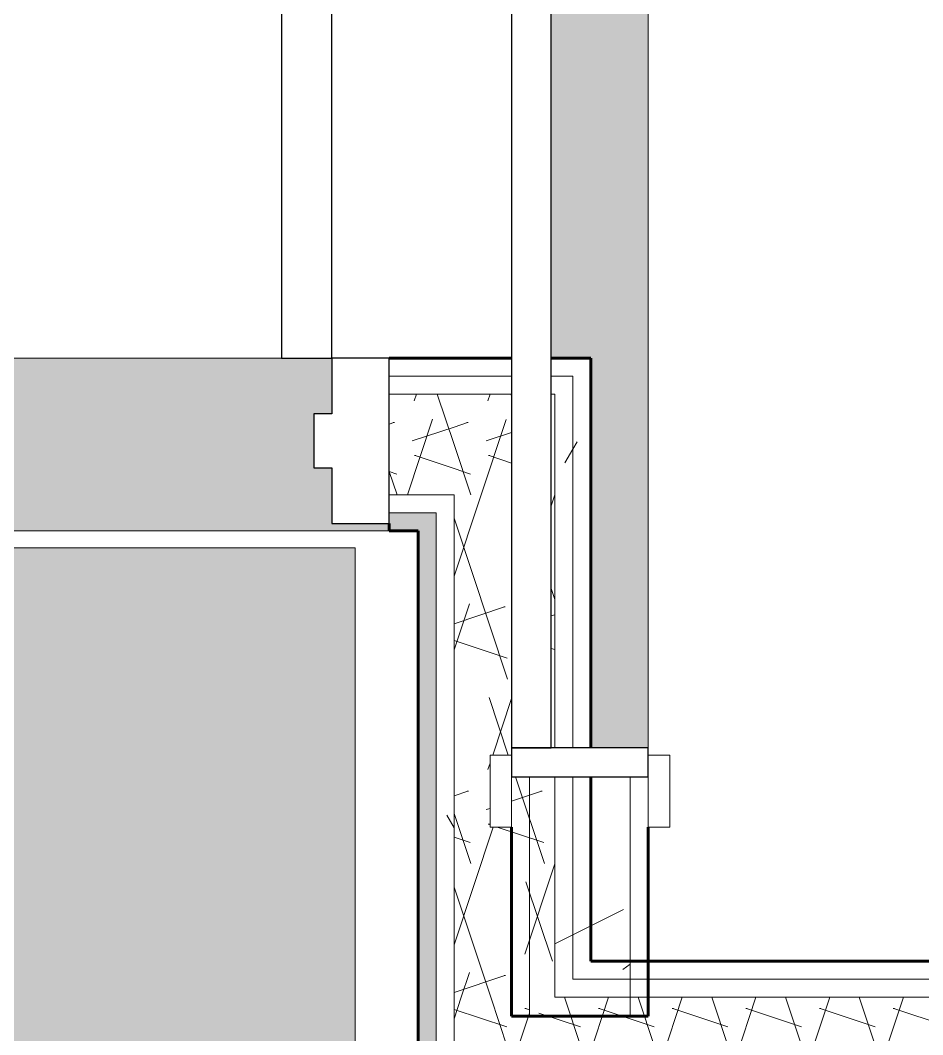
# Model space of a CAD drawing. Header units: inches. Extents: x -4061 to -1937, y 10959 to 12323.
# Drawn here: x -2750.52 to -2719.16, y 11720.09 to 11755.32 of the extents above; entities that cross this region are included whole.
import ezdxf

# ---------------------------------------------------------------- set-up
doc = ezdxf.new("R2010")
doc.units = ezdxf.units.IN
doc.header["$MEASUREMENT"] = 0
doc.linetypes.add('Dash', pattern=[0.25, 0.125, -0.125])
for name, color, linetype, lineweight in [('0-1', 7, 'Continuous', 5), ('0-2', 10, 'Continuous', 18), ('A-CLNG', 13, 'Continuous', 18), ('A-CLNG-2', 13, 'Continuous', 5), ('A-DOOR', 31, 'Continuous', 18), ('A-DOOR-1', 7, 'Continuous', 9), ('A-DOOR-2', 50, 'Continuous', 30), ('A-DOOR-7', 31, 'Continuous', 9), ('A-DOOR-8', 31, 'Continuous', 30), ('A-DOOR-FRAM', 31, 'Continuous', 30), ('A-DOOR-FRAM-1', 50, 'Continuous', 30), ('A-WALL', 113, 'Continuous', 18), ('A-WALL-1', 8, 'Continuous', 5), ('A-WALL-2', 250, 'Continuous', 60), ('A-WALL-3', 10, 'Continuous', 18), ('A-WALL-PATT-1', 7, 'Continuous', 9), ('A-WALL-PATT-2', 55, 'Continuous', 9), ('A-WALL-PATT-6', 111, 'Continuous', 9), ('I-WALL', 2, 'Continuous', 18), ('I-WALL-1', 2, 'Continuous', 5), ('I-WALL-2', 2, 'Continuous', 60), ('Q-CASE-HDLN-1', 7, 'Dash', 9)]:
    doc.layers.add(name, color=color, linetype=linetype, lineweight=lineweight)
pattern_1 = [(0, (0, 0), (20.48, 5.12), [0.845, -14.515, 0.845, -14.515, -81.92]), (0, (0, 0), (20.48, 5.12), [-30.72, 0.845, -29.875, 0.845, -14.515, -35.84]), (0, (0, 0), (20.48, 5.12), [-76.8, 0.845, -9.395, 0.845, -24.755]), (120, (7.68, 2.56), (-14.67405, 15.1762003), [0.845, -14.515, 0.845, -14.515, -81.92]), (120, (7.68, 2.56), (-14.67405, 15.1762003), [-30.72, 0.845, -29.875, 0.845, -14.515, -35.84]), (120, (7.68, 2.56), (-14.67405, 15.1762003), [-76.8, 0.845, -9.395, 0.845, -24.755]), (240, (10.24, 12.8), (-5.80595, -20.2962003), [0.845, -14.515, 0.845, -14.515, -81.92]), (240, (10.24, 12.8), (-5.80595, -20.2962003), [-30.72, 0.845, -29.875, 0.845, -14.515, -35.84]), (240, (10.24, 12.8), (-5.80595, -20.2962003), [-76.8, 0.845, -9.395, 0.845, -24.755])]
pattern_2 = [(161.57, (0.32, 0.32), (-2.560496185, -0.000537386), [0, -18.214, 2.022, 0]), (18.43, (-0.32, 0.32), (-2.560496185, 0.000537386), [0, -18.214, 2.022, 0]), (108.43, (0.32, 0.32), (1.27922091, -6.400876726), [6.07, -14.166]), (71.57, (-0.32, 0.32), (1.27922091, 6.400876726), [6.07, -14.166])]

# ---------------------------------------------------------------- blocks, each defined once
blk = doc.blocks.new('FOLDING_SLIDING CLOSET - 60_ x 80_-1372877-ENLARGED RCP - 1ST FLOOR PLAN - EAST')
at = {"layer": 'A-DOOR-1'}
for p, q in [((-30.25, 3), (-32.75, 3)), ((-32.75, 3), (-32.75, 2.25)), ((-30.25, 2.25), (-30.25, 3)), ((-32.75, 2.25), (-30.25, 2.25)), ((-30.25, -2.5), (-32.75, -2.5)), ((-32.75, -2.5), (-32.75, -3.25)), ((-30.25, -3.25), (-30.25, -2.5)), ((-32.75, -3.25), (-30.25, -3.25))]:
    blk.add_line(p, q, dxfattribs=at)
at = {"layer": 'A-DOOR-2'}
for p, q in [((1, 2.25), (-30, 2.25)), ((-30, 2.25), (-30, 0.875)), ((-30, 0.875), (1, 0.875))]:
    blk.add_line(p, q, dxfattribs=at)
at = {"layer": 'A-DOOR-FRAM-1'}
for p, q in [((-30, 2.25), (-31, 2.25)), ((-31, 2.25), (-31, -2.5)), ((-30, -2.5), (-30, 2.25)), ((-31, -2.5), (-30, -2.5))]:
    blk.add_line(p, q, dxfattribs=at)
blk = doc.blocks.new('OD_CW_Closet - OD_CW_Closet-1952290-ENLARGED RCP - 1ST FLOOR PLAN - EAST')
at = {"layer": 'Q-CASE-HDLN-1'}
blk.add_line((7.675, 0), (67.675, 0), dxfattribs=at)
blk = doc.blocks.new('CTR - 1st Phase - Unit Layouts_rvt-1-ENLARGED RCP - 1ST FLOOR PLAN - EAST')
at = {"layer": 'A-WALL-1'}
h = blk.add_hatch(color=256, dxfattribs=at)
h.paths.add_polyline_path([(-2730.699, 11730.052), (-2728.699, 11730.052), (-2728.699, 11790.052), (-2730.699, 11790.052), (-2730.699, 11759.052), (-2732.074, 11759.052), (-2732.074, 11743.589), (-2730.699, 11743.589), (-2730.699, 11737.287)], flags=0)
h.paths.add_polyline_path([(-2732.074, 11761.052), (-2732.074, 11790.052), (-2733.449, 11790.052), (-2733.449, 11761.052)], flags=0)
at = {"layer": 'A-WALL-PATT-1'}
h = blk.add_hatch(dxfattribs=at)
h.set_pattern_fill('FP_1', color=256, style=0, pattern_type=2)
h.set_pattern_definition(pattern_1)
h.paths.add_polyline_path([(-2732.824, 11721.389), (-2732.824, 11722.639), (-2733.449, 11722.639), (-2733.449, 11721.389), (-2732.873, 11721.389)], flags=0)
h.paths.add_polyline_path([(-2733.449, 11791.052), (-2732.824, 11791.052), (-2732.824, 11801.739), (-2733.449, 11801.739), (-2733.449, 11792.802)], flags=0)
h = blk.add_hatch(dxfattribs=at)
h.set_pattern_fill('FP_1', color=256, style=0, pattern_type=2)
h.set_pattern_definition(pattern_1)
h.paths.add_polyline_path([(-2728.842, 11722.639), (-2728.699, 11722.639), (-2728.699, 11729.052), (-2729.324, 11729.052), (-2729.324, 11722.639)], flags=0)
h.paths.add_polyline_path([(-2729.324, 11791.052), (-2728.699, 11791.052), (-2728.699, 11797.614), (-2729.324, 11797.614), (-2729.324, 11792.802)], flags=0)
at = {"layer": 'A-WALL-PATT-2'}
h = blk.add_hatch(dxfattribs=at)
h.set_pattern_fill('FP_2', color=256, style=0, pattern_type=2)
h.set_pattern_definition([(216.87, (4.265, 10.662), (31.9871619, 21.32545714), [5.331, -47.981]), (206.565, (10.662, 7.464), (-10.662476, -10.6620098), [11.921, -11.921]), (198.435, (10.662, 2.132), (-21.32449365, -10.6625869), [6.744, -26.974])])
h.paths.add_polyline_path([(-2732.824, 11720.739), (-2732.599, 11720.739), (-2731.949, 11721.389), (-2729.324, 11721.389), (-2729.324, 11729.052), (-2731.949, 11729.052), (-2731.949, 11722.639), (-2732.824, 11722.639), (-2732.824, 11721.389)], flags=0)
h.paths.add_polyline_path([(-2729.324, 11791.052), (-2729.324, 11801.114), (-2732.824, 11801.114), (-2732.824, 11791.052)], flags=0)
at = {"layer": 'A-WALL-2'}
for p, q in [((-2733.449, 11720.739), (-2733.449, 11727.302)), ((-2728.699, 11727.302), (-2728.699, 11720.739)), ((-2728.699, 11720.739), (-2733.449, 11720.739))]:
    blk.add_line(p, q, dxfattribs=at)
at = {"layer": 'A-WALL-3'}
for p, q in [((-2728.699, 11730.052), (-2728.699, 11790.052)), ((-2732.824, 11720.739), (-2732.824, 11729.052)), ((-2729.324, 11720.739), (-2729.324, 11729.052))]:
    blk.add_line(p, q, dxfattribs=at)
at = {"layer": '0-2'}
for name, p, rotation in [('OD_CW_Closet - OD_CW_Closet-1952290-ENLARGED RCP - 1ST FLOOR PLAN - EAST', (-2728.699, 11797.727), 269.9999999999848), ('FOLDING_SLIDING CLOSET - 60_ x 80_-1372877-ENLARGED RCP - 1ST FLOOR PLAN - EAST', (-2731.199, 11760.052), 89.99999999999088)]:
    blk.add_blockref(name, p, dxfattribs=dict(at, rotation=rotation))
blk = doc.blocks.new('HOLLOW METAL - UNIT DOOR-2058696-ENLARGED RCP - 1ST FLOOR PLAN - EAST')
at = {"layer": 'A-DOOR-7'}
blk.add_arc((18, 3.25), 36, 90, 180, dxfattribs=at)
at = {"layer": 'A-DOOR-8'}
for p, q in [((16.25, 39.25), (16.25, 3.25)), ((18, 3.25), (18, 39.25)), ((16.25, 3.25), (18, 3.25))]:
    blk.add_line(p, q, dxfattribs=at)
at = {"layer": 'A-DOOR-FRAM'}
for p, q in [((18, 3.25), (18, 1.3125)), ((20, 3.25), (18, 3.25)), ((20, -2.5), (20, 3.25)), ((18, 1.3125), (17.375, 1.3125)), ((17.375, 1.3125), (17.375, -0.5625)), ((17.375, -0.5625), (18, -0.5625)), ((18, -0.5625), (18, -2.5)), ((18, -2.5), (20, -2.5))]:
    blk.add_line(p, q, dxfattribs=at)

msp = doc.modelspace()

# ---------------------------------------------------------------- hatches: boundary and pattern name
at = {"layer": 'A-CLNG-2'}
h = msp.add_hatch(color=256, dxfattribs=at)
h.paths.add_polyline_path([(-2737.092, 11673.389), (-2719.68, 11673.389), (-2719.68, 11716.364), (-2738.63, 11716.364), (-2738.63, 11673.389)], flags=0)
h.paths.add_polyline_path([(-2777.28, 11673.389), (-2777.28, 11736.998), (-2796.23, 11736.998), (-2796.23, 11673.389)], flags=0)
h.paths.add_polyline_path([(-2738.88, 11673.389), (-2738.88, 11736.998), (-2777.03, 11736.998), (-2777.03, 11673.389), (-2751.095, 11673.389)], flags=0)
at = {"layer": 'A-WALL-PATT-6'}
h = msp.add_hatch(dxfattribs=at)
h.set_pattern_fill('FP_1', color=256, style=0, pattern_type=2)
h.set_pattern_definition(pattern_1)
h.paths.add_polyline_path([(-2730.927, 11730.052), (-2730.699, 11730.052), (-2730.699, 11743.589), (-2731.324, 11743.589), (-2731.324, 11730.052)], flags=0)
h = msp.add_hatch(dxfattribs=at)
h.set_pattern_fill('FP_1', color=256, style=0, pattern_type=2)
h.set_pattern_definition(pattern_1)
h.paths.add_polyline_path([(-2731.559, 11730.052), (-2731.324, 11730.052), (-2731.324, 11742.964), (-2731.949, 11742.964), (-2731.949, 11730.052)], flags=0)
h = msp.add_hatch(dxfattribs=at)
h.set_pattern_fill('FP_17', color=256, style=0, pattern_type=2)
h.set_pattern_definition(pattern_2)
h.paths.add_polyline_path([(-2737.699, 11738.839), (-2735.449, 11738.839), (-2735.449, 11742.339), (-2737.699, 11742.339), (-2737.699, 11739.777)], flags=0)
h.paths.add_polyline_path([(-2777.699, 11738.839), (-2777.699, 11742.339), (-2799.149, 11742.339), (-2799.149, 11738.839), (-2783.08, 11738.839)], flags=0)
h = msp.add_hatch(dxfattribs=at)
h.set_pattern_fill('FP_17', color=256, style=0, pattern_type=2)
h.set_pattern_definition(pattern_2)
h.paths.add_polyline_path([(-2735.399, 11721.389), (-2733.449, 11721.389), (-2733.449, 11722.639), (-2731.949, 11722.639), (-2731.949, 11729.052), (-2733.449, 11729.052), (-2733.449, 11727.302), (-2734.199, 11727.302), (-2734.199, 11729.802), (-2733.449, 11729.802), (-2733.449, 11742.339), (-2735.449, 11742.339), (-2735.449, 11721.389)], flags=0)
h.paths.add_polyline_path([(-2732.074, 11730.052), (-2731.949, 11730.052), (-2731.949, 11742.339), (-2732.074, 11742.339), (-2732.074, 11737.287)], flags=0)
h = msp.add_hatch(dxfattribs=at)
h.set_pattern_fill('FP_1', color=256, style=0, pattern_type=2)
h.set_pattern_definition(pattern_1)
h.paths.add_polyline_path([(-2736.699, 11738.214), (-2736.074, 11738.214), (-2736.099, 11738.839), (-2737.699, 11738.839), (-2737.699, 11738.214), (-2737.092, 11738.214)], flags=0)
h.paths.add_polyline_path([(-2797.899, 11738.214), (-2777.699, 11738.214), (-2777.699, 11738.839), (-2798.524, 11738.839), (-2798.524, 11738.214), (-2798.409, 11738.214)], flags=0)
h = msp.add_hatch(dxfattribs=at)
h.set_pattern_fill('FP_1', color=256, style=0, pattern_type=2)
h.set_pattern_definition(pattern_1)
h.paths.add_polyline_path([(-2736.074, 11717.889), (-2735.449, 11717.889), (-2735.449, 11738.839), (-2736.074, 11738.839), (-2736.074, 11717.902)], flags=0)
h = msp.add_hatch(dxfattribs=at)
h.set_pattern_fill('FP_1', color=256, style=0, pattern_type=2)
h.set_pattern_definition(pattern_1)
h.paths.add_polyline_path([(-2704.699, 11722.014), (-2704.699, 11722.639), (-2729.324, 11722.639), (-2729.324, 11722.014), (-2704.702, 11722.014)], flags=0)
h = msp.add_hatch(dxfattribs=at)
h.set_pattern_fill('FP_1', color=256, style=0, pattern_type=2)
h.set_pattern_definition(pattern_1)
h.paths.add_polyline_path([(-2704.699, 11721.389), (-2704.074, 11721.389), (-2704.074, 11722.014), (-2729.324, 11722.014), (-2729.324, 11721.389), (-2706.434, 11721.389)], flags=0)
h = msp.add_hatch(dxfattribs=at)
h.set_pattern_fill('FP_17', color=256, style=0, pattern_type=2)
h.set_pattern_definition(pattern_2)
h.paths.add_polyline_path([(-2735.449, 11717.889), (-2703.449, 11717.889), (-2703.449, 11721.389), (-2731.949, 11721.389), (-2732.599, 11720.739), (-2732.824, 11720.739), (-2732.824, 11721.389), (-2735.449, 11721.389), (-2735.449, 11718.495)], flags=0)
at = {"layer": 'I-WALL'}
h = msp.add_hatch(color=256, dxfattribs=at)
h.paths.add_polyline_path([(-2737.092, 11737.589), (-2736.699, 11737.589), (-2736.699, 11738.214), (-2737.699, 11738.214), (-2737.699, 11737.589), (-2737.441, 11737.589)], flags=0)
h.paths.add_polyline_path([(-2783.08, 11737.589), (-2777.699, 11737.589), (-2777.699, 11738.214), (-2797.899, 11738.214), (-2797.899, 11737.589)], flags=0)
at = {"layer": 'I-WALL-1'}
for points in [[(-2767.751, 11737.589), (-2737.699, 11737.589), (-2737.699, 11737.839), (-2739.699, 11737.839), (-2739.699, 11739.777), (-2740.324, 11739.777), (-2740.324, 11741.652), (-2739.699, 11741.652), (-2739.699, 11743.589), (-2775.699, 11743.589), (-2775.699, 11741.652), (-2775.074, 11741.652), (-2775.074, 11739.777), (-2775.699, 11739.777), (-2775.699, 11737.839), (-2777.699, 11737.839), (-2777.699, 11737.589), (-2775.699, 11737.589)], [(-2736.074, 11717.264), (-2736.074, 11738.214), (-2736.699, 11738.214), (-2736.699, 11717.264), (-2736.185, 11717.264)]]:
    msp.add_hatch(color=256, dxfattribs=at).paths.add_polyline_path(points, flags=0)

# ---------------------------------------------------------------- linework, layer by layer
at = {"layer": 'A-CLNG'}
for p, q in [((-2777.03, 11736.998), (-2738.88, 11736.998)), ((-2738.88, 11736.998), (-2738.88, 11673.389))]:
    msp.add_line(p, q, dxfattribs=at)
at = {"layer": 'A-WALL'}
for p, q in [((-2733.449, 11742.964), (-2737.699, 11742.964)), ((-2731.324, 11742.964), (-2732.074, 11742.964)), ((-2731.324, 11730.052), (-2731.324, 11742.964)), ((-2733.449, 11742.339), (-2737.699, 11742.339)), ((-2731.949, 11742.339), (-2732.074, 11742.339)), ((-2731.949, 11730.052), (-2731.949, 11742.339)), ((-2735.449, 11738.839), (-2737.699, 11738.839)), ((-2735.449, 11717.889), (-2735.449, 11738.839)), ((-2737.699, 11738.214), (-2736.074, 11738.214)), ((-2736.074, 11717.264), (-2736.074, 11738.214)), ((-2731.949, 11721.389), (-2731.949, 11729.052)), ((-2731.324, 11722.014), (-2731.324, 11729.052)), ((-2704.074, 11722.014), (-2731.324, 11722.014)), ((-2703.449, 11721.389), (-2731.949, 11721.389))]:
    msp.add_line(p, q, dxfattribs=at)
at = {"layer": 'I-WALL'}
for p, q in [((-2741.449, 11743.589), (-2775.699, 11743.589)), ((-2777.699, 11737.589), (-2737.699, 11737.589))]:
    msp.add_line(p, q, dxfattribs=at)
at = {"layer": 'I-WALL-2'}
for p, q in [((-2737.699, 11743.589), (-2733.449, 11743.589)), ((-2732.074, 11743.589), (-2730.699, 11743.589)), ((-2730.699, 11743.589), (-2730.699, 11730.052)), ((-2737.699, 11737.589), (-2737.699, 11737.839)), ((-2736.699, 11737.589), (-2737.699, 11737.589)), ((-2736.699, 11716.639), (-2736.699, 11737.589)), ((-2730.699, 11729.052), (-2730.699, 11722.639)), ((-2730.699, 11722.639), (-2704.699, 11722.639))]:
    msp.add_line(p, q, dxfattribs=at)

# ---------------------------------------------------------------- block references
at = {"layer": '0-1'}
msp.add_blockref('CTR - 1st Phase - Unit Layouts_rvt-1-ENLARGED RCP - 1ST FLOOR PLAN - EAST', (0, 0), dxfattribs=at)
at = {"layer": 'A-DOOR'}
msp.add_blockref('HOLLOW METAL - UNIT DOOR-2058696-ENLARGED RCP - 1ST FLOOR PLAN - EAST', (-2757.699, 11740.339), dxfattribs=at)

doc.saveas('drawing.dxf')
